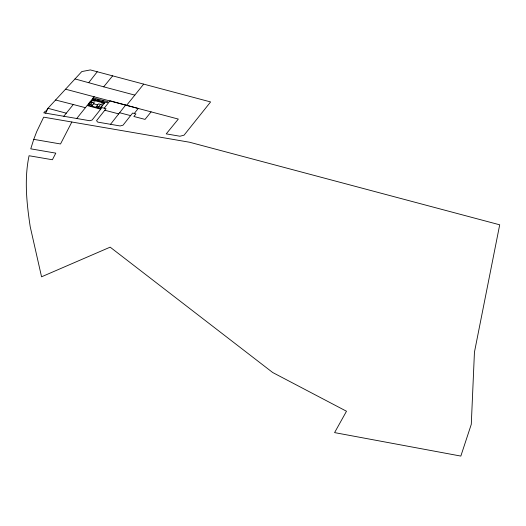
<?xml version="1.0" encoding="UTF-8"?>
<svg xmlns="http://www.w3.org/2000/svg" width="526" height="526" viewBox="0 0 526 526"><rect width="100%" height="100%" fill="white"/><g stroke="black" fill="none" stroke-linecap="round" stroke-linejoin="round"><path stroke-width="0.79" d="M33.756 139.357L36.702 131.651L43.671 117.166L189.584 142.237L499.7 224.806L474.445 352.17L471.283 424.331L460.835 456.075L334.582 432.609L346.496 411.24L272.685 372.513L110.158 247.154L41.554 276.801L30.212 226.693C26.688 203.299 24.104 179.103 29.068 155.742L52.396 159.746L55.802 153.138L30.751 148.838L33.756 139.357L60.529 143.966L71.845 122.006M66.296 113.189L47.938 108.297L46.104 111.203L45.387 111.071L43.763 112.834L45.611 113.149L47.938 108.297L81.793 71.569L90.354 69.925L210.597 101.939L184.067 135.162L179.958 136.234L166.236 133.874L178.321 119.073L65.533 89.203M104.247 108.224L110 100.768L138.226 108.455L134.288 113.471L132.644 113.037L123.012 125.201L120.132 125.957L97.678 122.098L96.554 120.671L106.035 108.698L101.939 107.613L92.076 120.059L89.611 120.71L45.611 113.149M90.479 104.628L92.326 102.254M91.103 106.002L91.879 105.009M95.186 100.775L94.844 101.209L92.208 100.519M91.748 106.173L94.384 102.794L90.275 101.722L88.421 104.095L92.53 105.167M97.435 100.157L98.178 99.204M95.857 107.245L98.5 103.859L102.609 104.93L100.755 107.304M102.373 101.439L103.116 100.492M97.685 107.718L98.461 106.719M101.768 102.485L101.426 102.918L104.069 103.609M98.704 106.771L100.558 104.398M88.684 82.694L97.244 71.76M110.526 124.307L125.602 105.101M76.737 118.501L94.233 96.666M126.575 105.364L143.677 84.121M151.1 111.86L145.044 119.389L133.88 116.496L135.932 113.905L134.288 113.471M63.797 116.279L73.298 104.51L85.495 107.712M75.001 78.926L103.694 86.829L112.636 75.856M55.578 100.006L73.298 104.51M92.55 100.085L104.404 103.168M93.602 103.8L97.711 104.865M96.646 106.232L101.104 107.409M119.606 112.742L130.612 115.615M104.805 110.256L118.705 113.879M103.694 86.829L134.827 95.114M87.231 105.562L100.69 109.198M93.24 97.921L92.504 98.875L107.311 102.728L108.047 101.774L93.24 97.921M92.984 99.526L88.467 105.318L100.321 108.402L104.845 102.609L92.984 99.526"/></g></svg>
